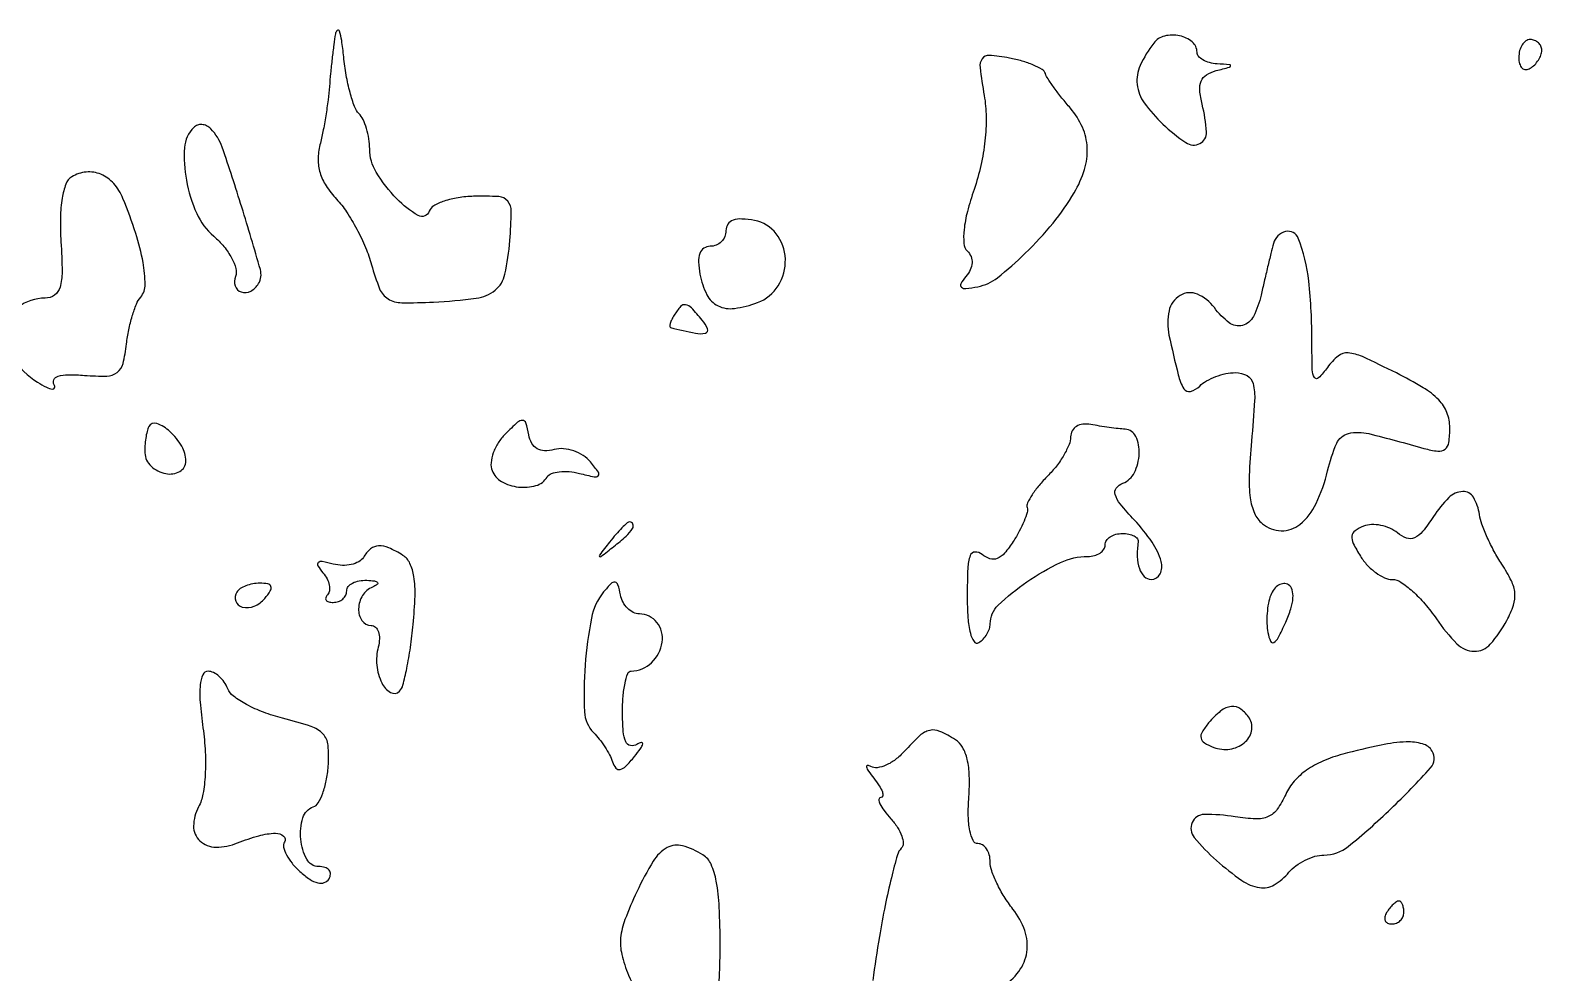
# Model space of a CAD drawing. Extents: x 0 to 5034, y 0 to 2560.
# Drawn here: x 94.5 to 226, y 2244.8 to 2326.8 of the extents above; entities that cross this region are included whole.
import ezdxf

# ---------------------------------------------------------------- set-up
doc = ezdxf.new("R2010")
doc.units = 0

msp = doc.modelspace()

# ---------------------------------------------------------------- linework, layer by layer
for points in [[(121.011579, 2326.5, 0.008189), (120.873398, 2325.550602, 0.003946), (120.725902, 2324.330058, 0.003912), (120.592082, 2323.054701, 0.005597), (120.494921, 2321.921474, -0.013485), (120.376111, 2320.752694, -0.007957), (120.17448, 2319.364011, -0.007957), (119.928778, 2317.982551, -0.013494), (119.673719, 2316.836127, 0.059018), (119.509406, 2315.559508, 0.076809), (119.677397, 2314.394493, 0.071023), (120.2057, 2313.267437, 0.042497), (121.120425, 2312.101114, -0.04257), (121.985402, 2310.997887, -0.022731), (122.868729, 2309.505352, -0.022466), (123.637817, 2307.888565, -0.032432), (124.157036, 2306.393431, 0.027276), (124.862421, 2304.292616, 0.163971), (125.597438, 2303.426191, 0.133407), (126.786518, 2303.088159, 0.015862), (129.551606, 2303.143456, 0.01932), (133.270924, 2303.480423, 0.138237), (134.91472, 2304.18263, 0.171668), (135.767597, 2305.566487, 0.033809), (136.19489, 2308.49866, 0.013827), (136.320875, 2311.043637, 0.178708), (136.016284, 2311.927495, 0.211061), (135.233723, 2312.324249, 0.020169), (133.04292, 2312.352462, 0.032194), (131.690055, 2312.227887, 0.042052), (130.483672, 2311.932354, 0.047827), (129.571594, 2311.525177, 0.18548), (129.185211, 2311.055633, -0.472181), (128.220155, 2310.684921, -0.073099), (126.360861, 2312.132325, -0.053402), (124.569256, 2314.456661, -0.138368), (124, 2316.474314, 0.038894), (123.931168, 2317.357848, 0.034784), (123.72588, 2318.254642, 0.036492), (123.425212, 2319.035555, 0.084194), (123.066826, 2319.55, -0.107184), (122.680584, 2320.162099, -0.021632), (122.290647, 2321.395938, -0.021918), (121.956091, 2322.898981, -0.018961), (121.734929, 2324.5, 0.011077), (121.560461, 2325.928812, 0.050889), (121.357972, 2326.7375, 0.519979), (121.175416, 2326.786994, 0.180842)], [(192.228348, 2325.690559, 0.056896), (191.054302, 2323.745712, 0.136229), (190.790362, 2322.096069, 0.128378), (191.411406, 2320.482909, 0.047893), (193.02219, 2318.641043, 0.039858), (195.032324, 2317.026005, 0.272343), (196.250331, 2316.946261, 0.301191), (196.824082, 2317.949996, 0.045054), (196.444739, 2320.364153, -0.038095), (196.235677, 2321.583873, -0.122603), (196.358134, 2322.391994, -0.156677), (196.818646, 2322.932993, -0.075686), (197.664145, 2323.29414, 0.002575), (198.820082, 2323.598861, 0.299327), (198.918782, 2323.709994, 0.433457), (198.843515, 2323.804319, 0.003274), (197.75, 2323.883999, -0.048592), (197.080366, 2323.99433, -0.065748), (196.514062, 2324.228247, -0.082756), (196.13124, 2324.543018, -0.181325), (196, 2324.893011, 0.221104), (195.583855, 2325.788067, 0.123623), (194.482769, 2326.325921, 0.112418), (193.17391, 2326.305622, 0.17027)], [(224, 2324.440983, 0.066118), (224.073267, 2323.889346, 0.138808), (224.29375, 2323.521475, 0.191142), (224.620352, 2323.392057, 0.139169), (225, 2323.5, 0.06081), (225.382515, 2323.806203, 0.051032), (225.70625, 2324.2129, 0.053229), (225.926698, 2324.653442, 0.089642), (226, 2325.059017, 0.105429), (225.923444, 2325.418051, 0.099231), (225.70625, 2325.723586, 0.096318), (225.381732, 2325.928382, 0.092995), (225, 2326, 0.153634), (224.618621, 2325.879982, 0.097988), (224.29375, 2325.542039, 0.080552), (224.074545, 2325.037096, 0.062283)], [(177.478223, 2321.128896, -0.039498), (177.643859, 2319.260343, -0.029307), (177.542006, 2317.189266, -0.028087), (177.186959, 2315.042381, -0.027942), (176.593103, 2312.945022, 0.019288), (176.015743, 2311.032758, 0.036664), (175.725976, 2309.452538, 0.046068), (175.706778, 2308.252168, 0.179212), (176.011952, 2307.588048, -0.101339), (176.328672, 2307.108206, -0.109803), (176.419247, 2306.556393, -0.096656), (176.268436, 2305.962689, -0.062896), (175.887186, 2305.364067, 0.038182), (175.442239, 2304.736041, 0.368299), (175.492187, 2304.43736, 0.207776), (175.878951, 2304.322107, 0.017538), (176.930368, 2304.48659, 0.119912), (178.628646, 2305.263273, 0.026444), (181.053917, 2307.392537, 0.027957), (183.466713, 2310.026926, 0.038022), (185.311472, 2312.668534, 0.05853), (186.198953, 2314.67369, 0.086367), (186.443035, 2316.578436, 0.09205), (186.027813, 2318.364342, 0.075751), (184.981415, 2320.021428, -0.010378), (184.240871, 2320.911971, -0.011678), (183.567352, 2321.798709, -0.010994), (183.030203, 2322.576755, -0.060037), (182.802513, 2323.033646, 0.172466), (182.508761, 2323.393972, 0.034194), (181.757805, 2323.781971, 0.032551), (180.776231, 2324.133014, 0.025274), (179.670866, 2324.389313, 0.023289), (177.902099, 2324.621882, 0.272169), (177.298843, 2324.332483, 0.181498), (177.117599, 2323.56856, 0.010307)], [(108.683333, 2318.35, 0.181143), (107.882282, 2316.589423, 0.062685), (108.042868, 2313.75556, 0.06062), (108.945644, 2310.866876, 0.108194), (110.424579, 2308.878629, -0.04054), (111.313147, 2307.969681, -0.049148), (111.980789, 2306.982837, -0.056728), (112.350457, 2306.065989, -0.160438), (112.31759, 2305.385243, 0.172184), (112.296307, 2304.546928, 0.241721), (112.818525, 2304.029478, 0.199501), (113.641721, 2304.101578, 0.139896), (114.325065, 2304.75, 0.205822), (114.481951, 2305.972339, 0.005296), (112.870032, 2311.395407, 0.007632), (111.16755, 2316.624196, 0.114335), (110.159081, 2318.240919, 0.084917), (109.804711, 2318.491757, 0.093461), (109.398709, 2318.599832, 0.100423), (109.004859, 2318.549785, 0.115213)], [(155, 2309.361328, -0.099038), (154.896073, 2308.841793, -0.097945), (154.60011, 2308.39989, -0.097945), (154.158207, 2308.103927, -0.099038), (153.638672, 2308, 0.148434), (153.085634, 2307.832122, 0.158402), (152.736316, 2307.388633, 0.099064), (152.618414, 2306.636515, 0.03674), (152.742406, 2305.567182, 0.068263), (153.341981, 2303.788918, 0.164297), (154.313791, 2302.820599, 0.150316), (155.739086, 2302.591296, 0.054306), (157.75, 2303.099177, 0.165776), (159.547761, 2304.566257, 0.149282), (160.170689, 2306.894756, 0.156912), (159.378575, 2309.090227, 0.183098), (157.5, 2310.244751, 0.034745), (156.391041, 2310.377818, 0.097718), (155.621346, 2310.265536, 0.160129), (155.170978, 2309.917994, 0.150112)], [(202.660333, 2308.25, 0.004964), (202.435799, 2307.388004, 0.001998), (202.145483, 2306.20625, 0.001977), (201.842938, 2304.931034, 0.002503), (201.573893, 2303.75, -0.061974), (200.914566, 2301.902375, -0.213947), (199.951407, 2301.119191, -0.232614), (198.789356, 2301.349839, -0.071719), (197.50485, 2302.66248, 0.134819), (196.031863, 2303.832824, 0.241558), (194.527744, 2303.726371, 0.205255), (193.559362, 2302.373411, 0.108493), (193.558959, 2300.271959, 0.005656), (194.361636, 2296.80102, 0.076035), (194.856976, 2295.597172, 0.337274), (195.436132, 2295.367135, 0.128932), (196.232783, 2295.832783, -0.067557), (196.820563, 2296.280069, -0.03905), (197.626678, 2296.65713, -0.03827), (198.510922, 2296.914228, -0.051659), (199.338889, 2297, -0.125591), (200.358911, 2296.739683, -0.213284), (200.883081, 2296.051282, -0.073159), (201.007286, 2294.583999, -0.007205), (200.737405, 2291.040683, 0.012572), (200.541548, 2288.044996, 0.042722), (200.629994, 2286.091615, 0.069393), (200.996052, 2284.764833, 0.118122), (201.682339, 2283.848672, 0.169236), (203.322416, 2283.236151, 0.177668), (204.949418, 2283.792589, 0.113167), (206.365796, 2285.601748, 0.051701), (207.359281, 2288.450667, -0.044069), (208.154964, 2290.84924, -0.237652), (209.178019, 2291.703558, -0.118846), (210.941481, 2291.690386, -0.008341), (215.75, 2290.407442, 0.037237), (216.95718, 2290.158993, 0.203469), (217.585071, 2290.334744, 0.1932), (217.914102, 2290.916514, 0.033267), (218, 2292.206113, 0.094521), (217.749445, 2293.519669, 0.099543), (217.034614, 2294.621773, 0.064569), (215.677157, 2295.692836, 0.018969), (213.344623, 2296.970497, 0.007573), (210.385028, 2298.393002, 0.088241), (209.148604, 2298.717777, 0.194138), (208.282474, 2298.447324, 0.063399), (207.344623, 2297.456623, -0.033256), (206.577913, 2296.542389, -0.493612), (206.219611, 2296.58218, -0.130894), (206.027497, 2297.243206, -0.005633), (206, 2299.68387, 0.026526), (205.719403, 2304.969254, 0.066514), (204.807548, 2308.713081, 0.378969), (203.70512, 2309.279419, 0.270342)], [(150.5, 2302, 0.024465), (150.285131, 2301.610999, 0.044078), (150.154287, 2301.271275, 0.062476), (150.115545, 2301.022916, 0.353185), (150.190983, 2300.923489, 0.009465), (152.352713, 2300.431485, 0.110428), (153.213243, 2300.444488, 0.46087), (153.398728, 2300.80783, 0.075397), (152.933363, 2301.580293, 0.015231), (151.994387, 2302.644027, 0.16301), (151.494248, 2302.913356, 0.261772), (151.059937, 2302.759111, 0.041002)], [(135.79249, 2291.649654, 0.054917), (135.181414, 2290.887258, 0.055242), (134.752382, 2290.011585, 0.060684), (134.558226, 2289.159282, 0.117833), (134.649478, 2288.471061, 0.17543), (135.472914, 2287.520258, 0.098415), (136.944941, 2287.042979, 0.099893), (138.469029, 2287.167909, 0.186185), (139.441979, 2287.90612, -0.167288), (139.81669, 2288.212693, -0.059687), (140.498133, 2288.375829, -0.050983), (141.349041, 2288.387629, -0.04107), (142.250996, 2288.232705, 0.010293), (143.543642, 2287.927839, 0.258266), (143.880303, 2288.02994, 0.363657), (143.902128, 2288.32726, 0.015556), (143.213232, 2289.223351, 0.077832), (142.581719, 2289.787282, 0.061064), (141.754541, 2290.188485, 0.061778), (140.866081, 2290.374347, 0.084853), (140.054425, 2290.303981, -0.067504), (139.21648, 2290.202114, -0.128483), (138.566409, 2290.381601, -0.135604), (138.109736, 2290.846685, -0.079272), (137.841193, 2291.585809, 0.023702), (137.58977, 2292.623636, 0.324348), (137.299957, 2292.847837, 0.196556), (136.874749, 2292.689238, 0.010058)], [(104.774162, 2292.298558, 0.057646), (104.623255, 2291.889088, 0.022661), (104.507966, 2291.297974, 0.022069), (104.439975, 2290.641321, 0.02567), (104.435134, 2290.013695, 0.197051), (104.966493, 2288.863393, 0.13901), (106.249381, 2288.207367, 0.178719), (107.470916, 2288.40106, 0.271339), (108, 2289.304231, 0.134617), (107.648012, 2290.587902, 0.071961), (106.607474, 2291.877473, 0.098336), (105.477164, 2292.573827, 0.381736)], [(185, 2291.411516, -0.099138), (184.863934, 2290.732021, -0.033759), (184.4125, 2289.827133, -0.03201), (183.765383, 2288.869464, -0.0318), (183, 2288, 0.02238), (182.249636, 2287.179279, 0.02986), (181.649793, 2286.367188, 0.030293), (181.249078, 2285.660653, 0.184788), (181.212062, 2285.25, -0.141789), (181.209465, 2284.827273, -0.025293), (180.944454, 2284.074309, -0.025555), (180.531714, 2283.197802, -0.020611), (180.003266, 2282.300841, -0.032575), (179.252179, 2281.289417, -0.11878), (178.610938, 2280.821421, -0.177907), (177.981164, 2280.795028, -0.095912), (177.291204, 2281.173285, 0.182414), (176.681297, 2281.383465, 0.308869), (176.261727, 2281.078743, 0.076158), (176.047573, 2279.974064, 0.009866), (176, 2277.563428, 0.016437), (176.062679, 2275.657307, 0.043918), (176.270398, 2274.314938, 0.087697), (176.591616, 2273.588332, 0.403237), (177, 2273.5, 0.064989), (177.382529, 2273.811475, 0.051913), (177.70625, 2274.233882, 0.053432), (177.926425, 2274.697466, 0.084359), (178, 2275.130446, -0.204467), (178.688567, 2276.743865, -0.03976), (181.195311, 2278.789996, -0.041854), (184.12981, 2280.475768, -0.109882), (186.486431, 2281, 0.064244), (187.065097, 2281.074659, 0.081991), (187.555389, 2281.29375, 0.098698), (187.883405, 2281.618641, 0.149454), (188, 2282, -0.148195), (188.115568, 2282.381354, -0.098894), (188.440625, 2282.70625, -0.082425), (188.926543, 2282.925306, -0.064853), (189.5, 2283, -0.048526), (190.065578, 2282.944979, -0.075993), (190.524589, 2282.779687, -0.105904), (190.809424, 2282.535673, -0.204797), (190.881579, 2282.25, 0.045548), (190.798423, 2280.983589, 0.076642), (190.987102, 2279.93751, 0.109771), (191.408136, 2279.250944, 0.203238), (192, 2279, 0.284044), (192.77852, 2279.481082, 0.186731), (192.881011, 2280.561649, 0.08266), (192.092003, 2282.239394, 0.035799), (190.543322, 2284.169854, -0.015099), (189.319259, 2285.572617, -0.096583), (188.87349, 2286.398953, -0.245521), (188.974574, 2286.956421, -0.136716), (189.543322, 2287.378251, 0.189639), (190.547692, 2288.297607, 0.103056), (190.966727, 2289.943154, 0.120054), (190.669314, 2291.448949, 0.2756), (189.75, 2292.076511, -0.013071), (189.147934, 2292.12919, -0.005727), (188.353125, 2292.228955, -0.005663), (187.511454, 2292.354136, -0.007543), (186.75, 2292.488027, 0.074204), (186.064586, 2292.516149, 0.111547), (185.500616, 2292.323411, 0.130937), (185.133626, 2291.936452, 0.125281)], [(216.572306, 2284.470009, -0.023703), (215.630068, 2283.170722, -0.117611), (214.923144, 2282.620015, -0.195405), (214.24058, 2282.591521, -0.087346), (213.445833, 2283.044954, 0.069186), (212.788564, 2283.452077, 0.054936), (211.991683, 2283.704408, 0.056279), (211.182519, 2283.772911, 0.084809), (210.490088, 2283.63457, 0.062672), (209.747831, 2283.237145, 0.215808), (209.478834, 2282.776915, 0.142737), (209.595866, 2282.132754, 0.023747), (210.2179, 2281.022694, 0.04855), (210.812976, 2280.248415, 0.046692), (211.553432, 2279.592159, 0.050363), (212.320959, 2279.141184, 0.10692), (212.990547, 2278.993167, -0.14696), (213.724612, 2278.76902, -0.035304), (214.742515, 2277.981028, -0.033259), (215.830268, 2276.870316, -0.027668), (216.835037, 2275.557184, 0.045124), (218.619195, 2273.38664, 0.195414), (220.120685, 2272.740031, 0.220875), (221.523609, 2273.356623, 0.057698), (222.962779, 2275.430452, 0.041953), (223.534733, 2276.75531, 0.103715), (223.657629, 2277.800969, 0.093188), (223.353681, 2278.876021, 0.029674), (222.522547, 2280.325245, -0.021083), (221.858972, 2281.437595, -0.018341), (221.25772, 2282.654064, -0.018733), (220.795231, 2283.795693, -0.050472), (220.5818, 2284.643621, 0.096221), (220.054465, 2286.145929, 0.278007), (219.124651, 2286.652737, 0.187768), (217.9135, 2286.11986, 0.051309)], [(144.872445, 2282.25, 0.001576), (143.99236, 2281.120493, 0.377591), (144, 2281, 0.377591), (144.120493, 2280.99236, 0.001576), (145.25, 2281.872445, 0.017685), (146.306759, 2282.76332, 0.065617), (146.869516, 2283.426111, 0.241985), (146.90695, 2283.806605, 0.307699), (146.622445, 2284, 0.184603), (146.410139, 2283.91885, 0.013803), (145.952641, 2283.485938, 0.017649), (145.425681, 2282.920402, 0.012436)], [(123.446158, 2280.912882, -0.131193), (123.045216, 2280.5346, -0.069548), (122.40051, 2280.29446, -0.061596), (121.623516, 2280.220697, -0.056909), (120.82999, 2280.334208, 0.016807), (119.868179, 2280.551478, 0.225928), (119.527881, 2280.462466, 0.375514), (119.486675, 2280.193689, 0.031612), (119.934173, 2279.579316, -0.054018), (120.286413, 2279.047265, -0.069199), (120.481374, 2278.493801, -0.084569), (120.496919, 2278.004648, -0.163543), (120.324657, 2277.657991, 0.113033), (120.167715, 2277.407824, 0.253554), (120.20266, 2277.193285, 0.172529), (120.43152, 2277.046271, 0.057388), (120.833333, 2277, 0.084383), (121.278867, 2277.07573, 0.093242), (121.657292, 2277.29375, 0.100475), (121.910364, 2277.618559, 0.115918), (122, 2278, -0.174481), (122.135046, 2278.375212, -0.09916), (122.514062, 2278.683059, -0.077299), (123.080514, 2278.877201, -0.055301), (123.75, 2278.921053, -0.021021), (124.416573, 2278.862835, -0.185333), (124.672067, 2278.724694, -0.449116), (124.648042, 2278.54862, -0.051902), (124.25, 2278.337719, 0.160597), (123.386261, 2277.60724, 0.128292), (123.029654, 2276.434212, 0.161722), (123.322643, 2275.418112, 0.247208), (124.116631, 2275, -0.189575), (124.501496, 2274.848639, -0.126436), (124.760121, 2274.445018, -0.089366), (124.846276, 2273.833915, -0.054449), (124.739199, 2273.110698, 0.08988), (124.61801, 2271.5296, 0.086469), (125.054797, 2269.983235, 0.147776), (125.809153, 2269.159112, 0.342954), (126.590307, 2269.256974, 0.134447), (126.888875, 2269.780731, 0.012269), (127.228755, 2271.257041, 0.015181), (127.542374, 2273.068997, 0.011309), (127.7821, 2275.084066, 0.0155), (127.941825, 2277.545669, 0.045446), (127.84505, 2279.240726, 0.071214), (127.502522, 2280.388359, 0.144499), (126.88742, 2281.09074, 0.033559), (125.651309, 2281.761932, 0.121084), (124.777525, 2281.929394, 0.164778), (124.081971, 2281.652985, 0.078245)], [(112.439699, 2277.902432, 0.224307), (112.34949, 2277.10226, 0.259634), (112.912648, 2276.594515, 0.153551), (113.957775, 2276.677327, 0.124203), (114.870817, 2277.344344, 0.031082), (115.350581, 2278.001551, 0.224487), (115.398805, 2278.379874, 0.276877), (115.139755, 2278.60512, 0.043901), (114.440135, 2278.666667, 0.045576), (113.820558, 2278.610073, 0.045718), (113.222161, 2278.442173, 0.049747), (112.729936, 2278.195636, 0.113856)], [(144.359689, 2277.905726, 0.122578), (143.297523, 2275.635357, 0.030544), (142.751573, 2271.541635, 0.027969), (142.688164, 2267.473749, 0.18845), (143.48252, 2265.660337, -0.031096), (143.973251, 2265.104452, -0.021609), (144.458615, 2264.421473, -0.021867), (144.868959, 2263.72258, -0.04138), (145.125837, 2263.12249, 0.088641), (145.421389, 2262.579642, 0.290688), (145.790555, 2262.453349, 0.141996), (146.283321, 2262.734355, 0.022061), (147.036551, 2263.582305, 0.013757), (147.58758, 2264.300144, 0.107092), (147.756282, 2264.684288, 0.553417), (147.639247, 2264.795592, 0.072721), (147.25, 2264.632941, -0.189522), (146.68837, 2264.538619, -0.240421), (146.285054, 2264.864829, -0.08735), (146.058691, 2265.771908, -0.017576), (146, 2267.440983, -0.019845), (146.054207, 2268.806198, -0.031876), (146.220313, 2269.959037, -0.033629), (146.458059, 2270.804701, -0.311827), (146.75, 2271.015313, 0.187306), (148.531989, 2271.749342, 0.168315), (149.451345, 2273.531612, 0.204138), (148.992859, 2275.255019, 0.230992), (147.466335, 2276, -0.116756), (146.937846, 2276.125114, -0.081261), (146.43933, 2276.486369, -0.074598), (146.045926, 2277.022971, -0.072842), (145.823324, 2277.655726, 0.025461), (145.607016, 2278.525459, 0.284025), (145.350588, 2278.751568, 0.248909), (145.005319, 2278.637637, 0.020662)], [(202.408364, 2277.621795, 0.046505), (202.211195, 2276.918858, 0.026692), (202.099474, 2276.044963, 0.026474), (202.080751, 2275.146985, 0.039562), (202.167797, 2274.367218, 0.050399), (202.394084, 2273.611578, 0.455266), (202.682483, 2273.514509, 0.143517), (203.059943, 2273.914898, 0.010829), (203.714661, 2275.273093, 0.029257), (204.16145, 2276.428343, 0.059257), (204.347362, 2277.383907, 0.085755), (204.277749, 2278.097023, 0.189423), (203.955227, 2278.527671, 0.148956), (203.540725, 2278.636978, 0.123593), (203.100978, 2278.508696, 0.099717), (202.701602, 2278.152324, 0.069375)], [(109.488008, 2266.08719, -0.021566), (109.686569, 2263.97095, -0.026564), (109.681244, 2261.988582, -0.029136), (109.489402, 2260.313913, -0.07994), (109.10286, 2259.192195, 0.119677), (108.670447, 2257.520893, 0.213102), (109.220027, 2256.238803, 0.188309), (110.619822, 2255.68999, 0.096431), (112.5, 2256.053299, -0.027365), (114.354146, 2256.685138, -0.063594), (115.8043, 2256.899409, -0.179856), (116.496706, 2256.657413, -0.374188), (116.582598, 2256.133647, 0.199468), (116.509641, 2255.681002, 0.062069), (116.755857, 2255.022765, 0.051025), (117.24501, 2254.282442, 0.037365), (117.924304, 2253.568504, 0.03368), (118.781917, 2252.891525, 0.089234), (119.491714, 2252.57208, 0.148872), (120.047444, 2252.600265, 0.169335), (120.45974, 2252.934857, 0.127555), (120.584896, 2253.339692, 0.189224), (120.466699, 2253.687114, 0.146937), (120.106924, 2253.921315, 0.071438), (119.559017, 2254, -0.279), (118.515437, 2254.631473, -0.098146), (117.99963, 2256.380347, -0.093553), (118.178827, 2258.252585, -0.246589), (119.08425, 2259.19475, 0.180328), (119.516886, 2259.543586, 0.045147), (119.914122, 2260.376172, 0.040282), (120.223619, 2261.475551, 0.031204), (120.386783, 2262.709091, 0.038346), (120.372823, 2264.562002, 0.16969), (119.934368, 2265.54286, 0.125347), (118.896377, 2266.200675, 0.017199), (116.414849, 2266.917124, -0.028287), (114.768235, 2267.432321, -0.033546), (113.28486, 2268.106998, -0.035692), (112.140637, 2268.832814, -0.142899), (111.643701, 2269.486116, 0.059979), (111.337735, 2270.065, 0.059821), (110.902884, 2270.555297, 0.065523), (110.411016, 2270.888131, 0.116533), (109.937547, 2271, 0.298433), (109.477186, 2270.698361, 0.080038), (109.249059, 2269.808603, 0.043485), (109.242593, 2268.316808, 0.013525)], [(197.009821, 2266.511833, 0.035728), (196.435113, 2265.709024, 0.191145), (196.34463, 2265.188584, 0.209307), (196.637392, 2264.776981, 0.043397), (197.454593, 2264.379051, 0.127721), (198.851215, 2264.221488, 0.136751), (200.107487, 2264.772797, 0.167237), (200.740398, 2265.795816, 0.196524), (200.553851, 2266.912868, 0.096738), (199.813276, 2267.713499, 0.188214), (198.984508, 2267.933434, 0.142888), (198.055068, 2267.544266, 0.049461)], [(208.675244, 2263.779629, 0.036402), (206.945247, 2263.183497, 0.052445), (205.532789, 2262.394521, 0.059556), (204.454806, 2261.423631, 0.072909), (203.720269, 2260.285402, -0.046242), (202.981883, 2258.995621, -0.136352), (202.199328, 2258.353166, -0.115934), (201.116795, 2258.149991, -0.028899), (199.313348, 2258.336577, 0.043526), (196.624287, 2258.535602, 0.296975), (195.572068, 2257.830356, 0.279568), (195.757602, 2256.534934, 0.040475), (197.692112, 2254.533428, 0.026457), (199.895461, 2252.792795, 0.113818), (201.431573, 2252.163077, 0.175957), (202.71581, 2252.404683, 0.086154), (204, 2253.5, -0.061083), (204.608838, 2254.074119, -0.044052), (205.407468, 2254.559375, -0.044594), (206.263524, 2254.890245, -0.070036), (207.043238, 2255, 0.171916), (209.156735, 2255.748817, 0.021241), (212.878122, 2259.035714, 0.017706), (216.330705, 2262.600349, 0.333499), (216.46278, 2264.060223, 0.188987), (215.633767, 2264.68218, 0.076675), (214.207362, 2264.849886, 0.043559), (212.022182, 2264.579571, 0.012233)], [(147.24425, 2251.797874, 0.017885), (146.214607, 2249.39029, 0.067535), (145.83609, 2247.798779, 0.084523), (145.937367, 2246.354595, 0.038378), (146.52684, 2244.547874, 0.078765), (147.935396, 2242.24685, 0.059339), (150.117317, 2240.231422, 0.067826), (152.311834, 2239.055899, 0.293443), (153.689387, 2239.356053, 0.160538), (154.006171, 2239.984286, 0.011268), (154.257503, 2241.96613, 0.01504), (154.436152, 2244.391288, 0.010723), (154.496086, 2247.114106, 0.011303), (154.421947, 2250.477189, 0.035614), (154.161317, 2252.716981, 0.0558), (153.706848, 2254.193869, 0.150168), (153, 2255.019374, 0.073287), (151.227206, 2255.807354, 0.198083), (149.886006, 2255.646779, 0.130166), (148.678216, 2254.477644, 0.025728)], [(212.5, 2250, 0.082592), (212.343488, 2249.6179, 0.161196), (212.3746, 2249.29375, 0.182303), (212.586039, 2249.078288, 0.108972), (212.940983, 2249, 0.093332), (213.345238, 2249.076123, 0.09642), (213.688914, 2249.29375, 0.099167), (213.918938, 2249.618444, 0.105053), (214, 2250, 0.042167), (213.967655, 2250.382849, 0.061769), (213.870461, 2250.70625, 0.081139), (213.727648, 2250.92554, 0.210953), (213.559017, 2251, 0.151918), (213.34829, 2250.934461, 0.038439), (213.066025, 2250.70625, 0.035638), (212.768994, 2250.382774, 0.029505)]]:
    msp.add_lwpolyline(points, format="xyb", close=True)
for points in [[(92.939615, 2298.277444, 0.108109), (95.093469, 2296.1737, 0.020255), (95.868768, 2295.732115, 0.079209), (96.390475, 2295.55972, 0.371987), (96.570876, 2295.670621, 0.218618), (96.53766, 2295.939065, -0.256505), (96.515267, 2296.374403, -0.207426), (96.87515, 2296.684331, -0.075415), (97.756471, 2296.818753, -0.019978), (99.183017, 2296.76289, 0.024622), (101.111984, 2296.70528, 0.157108), (102.025886, 2297.019383, 0.173933), (102.53471, 2297.789845, 0.031732), (102.838485, 2299.5, -0.022645), (103.033613, 2300.727572, -0.022488), (103.339296, 2301.935367, -0.023025), (103.701916, 2302.96409, -0.076622), (104.068053, 2303.577844, 0.176299), (104.455503, 2304.666858, 0.042585), (104.276275, 2306.60281, 0.034408), (103.641971, 2309.126679, 0.017969), (102.52683, 2312.172681, 0.084814), (101.724654, 2313.463327, 0.112231), (100.603441, 2314.26707, 0.123088), (99.326388, 2314.464621, 0.116043), (98.075239, 2314.0465, 0.166378), (97.562567, 2313.422143, 0.048085), (97.235223, 2312.19977, 0.037468), (97.081972, 2310.513946, 0.019165), (97.129943, 2308.38902, -0.011972), (97.22647, 2305.778181, -0.071882), (97.050054, 2304.43407, -0.170834), (96.572415, 2303.754186, -0.154473), (95.752414, 2303.488394, 0.159419), (93.40104, 2302.701068, 0.21358)], [(178.994623, 2243.496677, 0.0939), (180.487865, 2244.862404, 0.125449), (181.188715, 2246.552373, 0.12059), (181.007671, 2248.422802, 0.082688), (179.977987, 2250.300856, -0.027513), (179.220961, 2251.380533, -0.026919), (178.581034, 2252.544524, -0.027952), (178.133189, 2253.624938, -0.084466), (178, 2254.407729, 0.06581), (177.919534, 2255.016426, 0.083094), (177.683787, 2255.53227, 0.09918), (177.33404, 2255.877299, 0.146253), (176.923531, 2256, -0.291001), (176.505724, 2256.265661, -0.061904), (176.226513, 2257.124214, -0.043918), (176.093254, 2258.413511, -0.021826), (176.140001, 2260.057197, 0.024563), (176.182556, 2261.910278, 0.05131), (175.997559, 2263.339921, 0.069794), (175.593399, 2264.380148, 0.124869), (174.96647, 2265.041884, 0.035618), (173.60923, 2265.770608, 0.163107), (172.73128, 2265.857073, 0.132665), (171.87647, 2265.402239, 0.020617), (170.521341, 2264.023581, -0.045278), (169.754483, 2263.31668, -0.057855), (168.930189, 2262.824071, -0.069838), (168.174439, 2262.603777, -0.172598), (167.616353, 2262.71554, 0.118121), (167.327911, 2262.806133, 0.509579), (167.231084, 2262.690568, 0.092278), (167.405376, 2262.309726, 0.017071), (167.872445, 2261.691958, -0.02632), (168.345279, 2261.041926, -0.059593), (168.613363, 2260.497013, -0.128906), (168.642085, 2260.146516, -0.363942), (168.467457, 2260, 0.419566), (168.314488, 2259.844215, 0.107822), (168.405189, 2259.462099, 0.049909), (168.764752, 2258.87247, 0.02206), (169.347194, 2258.168848, -0.040266), (169.927429, 2257.413574, -0.057959), (170.300423, 2256.65845, -0.07452), (170.426894, 2256.015564, -0.210759), (170.265138, 2255.598471, 0.128487), (169.923744, 2255.01557, 0.007706), (169.398689, 2253.032582, 0.011149), (168.85648, 2250.620712, 0.007977), (168.353586, 2247.90159, 0.010106), (167.787637, 2244.071843, 0.039456)]]:
    msp.add_lwpolyline(points, format="xyb")

doc.saveas('drawing.dxf')
